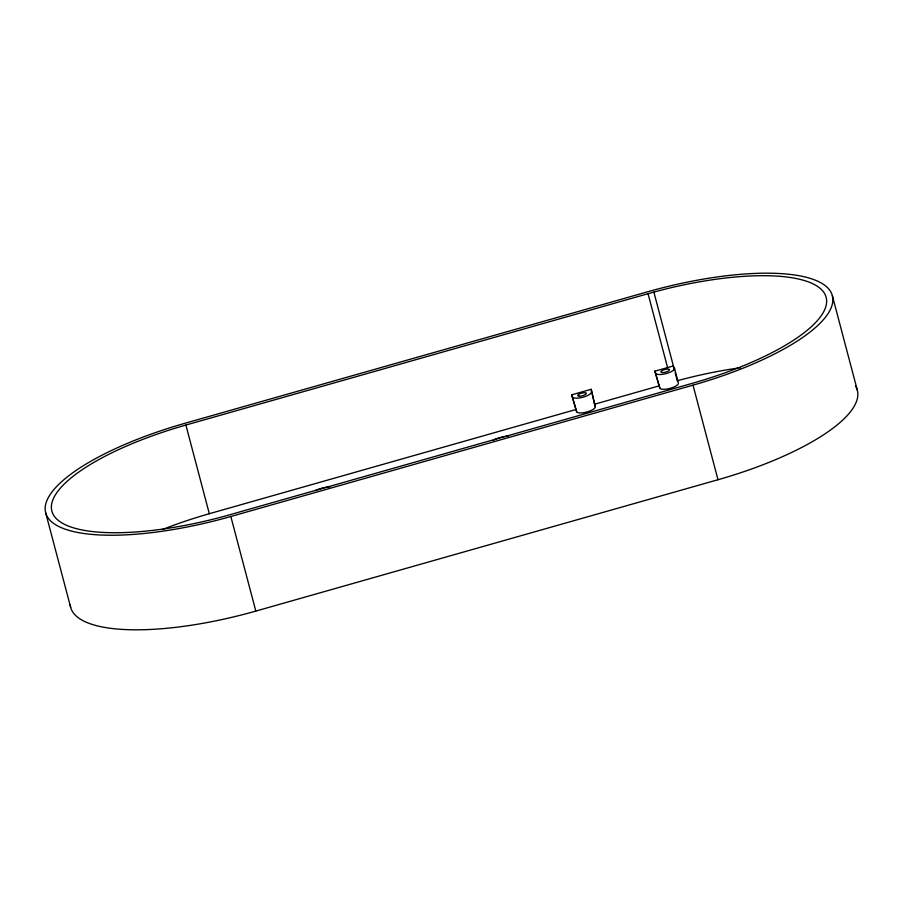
<?xml version="1.0" encoding="UTF-8"?>
<svg xmlns="http://www.w3.org/2000/svg" width="903" height="903" viewBox="0 0 903 903"><rect width="100%" height="100%" fill="white"/><g stroke="black" fill="none" stroke-linecap="round" stroke-linejoin="round"><path stroke-width="1.35" d="M185.894 425.053L648.049 293.701A161.66 49.146 -14.8 0 1 653.479 292.188L654.844 291.827A161.4 49.067 -14.8 0 1 825.523 295.484A161.4 49.067 -14.8 0 1 692.116 383.38L225.885 515.861A161.4 49.067 -14.8 0 1 52.656 513.344A161.4 49.067 -14.8 0 1 185.894 425.053L209.315 513.717A161.4 49.067 -14.8 0 0 162.495 529.519M571.689 394.837L591.183 389.295L595.179 406.587A9.628 2.923 -14.8 0 1 587.243 411.892A9.628 2.923 -14.8 0 1 576.69 411.847L571.689 394.837L576.69 411.847M654.878 371.201L667.565 367.589A161.66 49.146 -14.8 0 1 673.006 366.076L674.462 368.164L678.367 382.951A9.628 2.923 -14.8 0 1 670.432 388.245A9.628 2.923 -14.8 0 1 659.879 388.2L654.878 371.201L659.879 388.2M209.315 513.717L575.595 409.612M595.088 404.07L658.784 385.976M230.829 516.505L693.007 385.152A167.811 51.02 -14.8 0 0 831.245 292.741A167.811 51.02 -14.8 0 0 647.18 291.917L185.002 423.27A167.811 51.02 -14.8 0 0 46.775 515.692A167.811 51.02 -14.8 0 0 230.829 516.505L255.82 611.083L717.998 479.73A167.811 51.02 -14.8 0 0 855.57 386.112M832.34 295.676L857.331 390.243M693.007 385.152L717.998 479.73M653.862 292.098L674.451 370.016M675.162 372.702L677.295 380.761L678.266 380.479A161.4 49.067 -14.8 0 1 737.74 368.131M648.049 293.701L667.565 367.589M591.183 389.295L595.179 406.587M45.669 512.757L70.66 607.324M315.373 490.589A12.834 3.905 -14.8 0 1 329.64 486.92M493.264 440.224A12.834 3.905 -14.8 0 1 508.344 436.126M255.82 611.083A167.811 51.02 -14.8 0 1 70.197 604.694M739.049 367.95A161.4 49.067 -14.8 0 1 740.358 367.769M591.273 391.812A9.628 2.923 -14.8 0 1 583.338 397.117A9.628 2.923 -14.8 0 1 572.784 397.072M674.462 368.164A9.628 2.923 -14.8 0 1 666.527 373.47A9.628 2.923 -14.8 0 1 655.973 373.424M579.41 396.191A4.492 1.366 -14.8 0 0 586.352 393.584A4.492 1.366 -14.8 0 0 580.313 393.55A4.492 1.366 -14.8 0 0 579.41 396.191M662.599 372.544A4.492 1.366 -14.8 0 0 669.541 369.937A4.492 1.366 -14.8 0 0 663.513 369.914A4.492 1.366 -14.8 0 0 662.599 372.544"/></g></svg>
